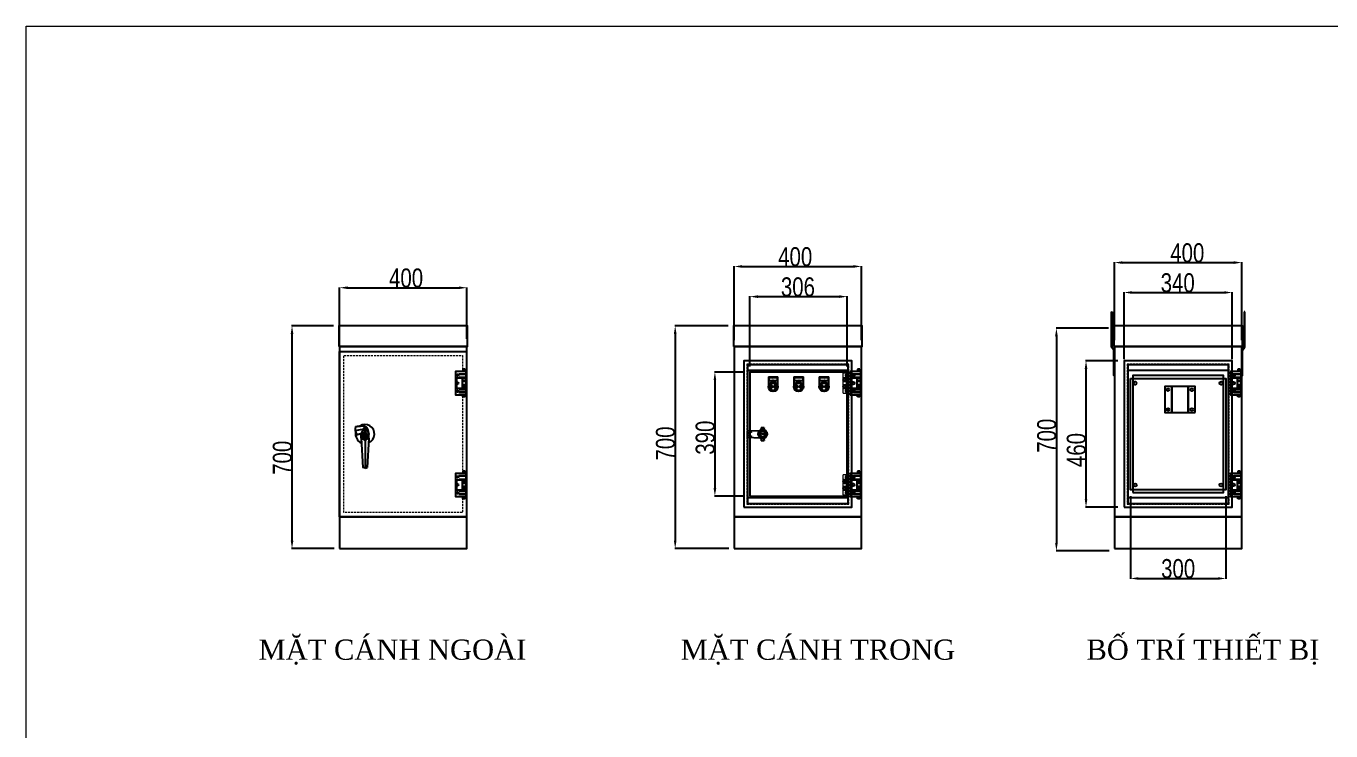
# Model space of a CAD drawing. Header units: inches. Extents: x 21 to 136330, y 8 to 58290.
# Drawn here: x 26800 to 30903, y 7893 to 10108 of the extents above; entities that cross this region are included whole.
import ezdxf
from ezdxf.enums import TextEntityAlignment as Align

# ---------------------------------------------------------------- set-up
doc = ezdxf.new("R2010")
doc.units = ezdxf.units.IN
doc.header["$MEASUREMENT"] = 0
doc.linetypes.add('HIDDEN', pattern=[9.525, 6.35, -3.175])
doc.linetypes.add('HIDDEN2', pattern=[4.7625, 3.175, -1.5875])
for name, color, linetype, lineweight in [('0 TĂNG CỨNG', 7, 'Continuous', 15), ('01', 7, 'HIDDEN2', 13), ('07', 5, 'Continuous', 5), ('@.0.DM. NÉT ĐỨT', 8, 'HIDDEN', 9)]:
    doc.layers.add(name, color=color, linetype=linetype, lineweight=lineweight)
for name, color, linetype in [('1-EMC-ACESS', 4, 'Continuous'), ('@.0.DM. NÉT CHÍNH', 7, 'Continuous'), ('@.DM. THIẾT BỊ', 7, 'Continuous'), ('equipments-cont.', 140, 'Continuous')]:
    doc.layers.add(name, color=color, linetype=linetype)
doc.layers.add('@.DM. KÍCH THƯỚC', color=8, linetype='Continuous', transparency=0.2)
doc.layers.add('@.DM. KÍCH THƯỚC @ 1', color=8, linetype='Continuous', transparency=0.2)
doc.styles.add('ARIAL', font='arial.ttf')
doc.styles.add('Arial-Black', font='')
doc.styles.add('roman', font='roman.shx', dxfattribs={"width": 0.8})
doc.styles.add('Tahoma (Input Text)', font='tahoma.ttf')
doc.styles.get('Arial-Black').set_extended_font_data('Arial Black')
doc.dimstyles.new('Kích thước Duy Mạnh', dxfattribs={"dimtxt": 30, "dimasz": 25, "dimexe": 1.25, "dimexo": 20, "dimtad": 1, "dimdec": 1, "dimtxsty": 'roman', "dimcen": 2.5, "dimclrd": 8, "dimclre": 8, "dimclrt": 2, "dimadec": 0, "dimazin": 0, "dimtfac": 1, "dimtdec": 1, "dimtix": 1, "dimtmove": 0, "dimatfit": 3, "dimfxl": 1, "dimtfillclr": 1, "dimarcsym": 0})

# ---------------------------------------------------------------- blocks, each defined once
blk = doc.blocks.new('KHUNG KT1')
at = {"color": 7}
blk.add_lwpolyline([(0, 0), (7128, 0), (7128, -5040), (0, -5040)], close=True, dxfattribs=at)
at = {"color": 1, "style": 'Tahoma (Input Text)', "flags": 8}
for tag, p in [('#01', (328.9, -4851.1)), ('#03', (1514.7, -4846.3)), ('#05', (2819, -4851.1)), ('#07', (4424, -4851.1)), ('#09', (5172.9, -4851.1)), ('#02', (189.8, -4995.1)), ('#04', (1755.3, -4995.1)), ('#06', (2727.8, -4995.1)), ('#08', (4382.7, -4995.1)), ('#10', (5172.9, -4995.1))]:
    blk.add_attdef(tag, p, '', height=60, dxfattribs=at)
blk.add_attdef('#11', text='', height=60, dxfattribs=at).set_placement((6996, -4961.6), align=Align.CENTER)
at = {"layer": '0 TĂNG CỨNG', "color": 1, "style": 'ARIAL'}
blk.add_attdef('#12', (852.8, -4987.6), '', height=60, dxfattribs=at)
blk = doc.blocks.new('*D1315')
at = {"layer": '@.DM. KÍCH THƯỚC', "color": 8, "lineweight": -2, "transparency": 16777216}
for p, q in [((27785.9, 9102.9), (27785.9, 9287.1)), ((28185.9, 9125.1), (28185.9, 9287.1))]:
    blk.add_line(p, q, dxfattribs=at)
at = {"layer": '@.DM. KÍCH THƯỚC', "lineweight": -2, "transparency": 16777216}
blk.add_line((27810.9, 9285.9), (28160.9, 9285.9), dxfattribs=at)
at = {"layer": '@.DM. KÍCH THƯỚC', "transparency": 16777216}
for points in [[(27810.9, 9290), (27810.9, 9281.7), (27785.9, 9285.9)], [(28160.9, 9290), (28160.9, 9281.7), (28185.9, 9285.9)]]:
    blk.add_solid(points, dxfattribs=at)
at = {"layer": 'Defpoints', "color": 0, "transparency": 16777216}
for p in [(28185.9, 9285.9), (27785.9, 9082.9), (28185.9, 9105.1)]:
    blk.add_point(p, dxfattribs=at)
at = {"layer": '@.DM. KÍCH THƯỚC', "color": 2, "transparency": 16777216, "insert": (27941.5, 9346.5), "char_height": 60, "attachment_point": 1, "style": 'roman'}
blk.add_mtext('400', dxfattribs=at)
blk = doc.blocks.new('*D1316')
at = {"layer": '@.DM. KÍCH THƯỚC', "color": 8, "lineweight": -2, "transparency": 16777216}
for p, q in [((29059.3, 9020.9), (28964.9, 9020.9)), ((29059.3, 8630.9), (28964.9, 8630.9))]:
    blk.add_line(p, q, dxfattribs=at)
at = {"layer": '@.DM. KÍCH THƯỚC', "lineweight": -2, "transparency": 16777216}
blk.add_line((28966.1, 8995.9), (28966.1, 8655.9), dxfattribs=at)
at = {"layer": '@.DM. KÍCH THƯỚC', "transparency": 16777216}
for points in [[(28962, 8995.9), (28970.3, 8995.9), (28966.1, 9020.9)], [(28962, 8655.9), (28970.3, 8655.9), (28966.1, 8630.9)]]:
    blk.add_solid(points, dxfattribs=at)
at = {"layer": 'Defpoints', "color": 0, "transparency": 16777216}
for p in [(29079.3, 9020.9), (28966.1, 8630.9), (29079.3, 8630.9)]:
    blk.add_point(p, dxfattribs=at)
at = {"layer": '@.DM. KÍCH THƯỚC', "color": 2, "transparency": 16777216, "insert": (28905.5, 8761), "char_height": 60, "attachment_point": 1, "rotation": 90, "style": 'roman'}
blk.add_mtext('390', dxfattribs=at)
blk = doc.blocks.new('*D1317')
at = {"layer": '@.DM. KÍCH THƯỚC', "color": 8, "lineweight": -2, "transparency": 16777216}
for p, q in [((29076.3, 9037.9), (29076.3, 9259.2)), ((29382.3, 9037.9), (29382.3, 9259.2))]:
    blk.add_line(p, q, dxfattribs=at)
at = {"layer": '@.DM. KÍCH THƯỚC', "lineweight": -2, "transparency": 16777216}
blk.add_line((29101.3, 9257.9), (29357.3, 9257.9), dxfattribs=at)
at = {"layer": '@.DM. KÍCH THƯỚC', "transparency": 16777216}
for points in [[(29101.3, 9262.1), (29101.3, 9253.7), (29076.3, 9257.9)], [(29357.3, 9262.1), (29357.3, 9253.7), (29382.3, 9257.9)]]:
    blk.add_solid(points, dxfattribs=at)
at = {"layer": 'Defpoints', "color": 0, "transparency": 16777216}
for p in [(29382.3, 9257.9), (29076.3, 9017.9), (29382.3, 9017.9)]:
    blk.add_point(p, dxfattribs=at)
at = {"layer": '@.DM. KÍCH THƯỚC', "color": 2, "transparency": 16777216, "insert": (29173.6, 9318.5), "char_height": 60, "attachment_point": 1, "style": 'roman'}
blk.add_mtext('306', dxfattribs=at)
blk = doc.blocks.new('*D1319')
at = {"layer": '@.DM. KÍCH THƯỚC', "color": 8, "lineweight": -2, "transparency": 16777216}
for p, q in [((30232.8, 9055.8), (30131.9, 9055.8)), ((30232.8, 8596), (30131.9, 8596))]:
    blk.add_line(p, q, dxfattribs=at)
at = {"layer": '@.DM. KÍCH THƯỚC', "lineweight": -2, "transparency": 16777216}
blk.add_line((30133.1, 8621), (30133.1, 9030.8), dxfattribs=at)
at = {"layer": '@.DM. KÍCH THƯỚC', "transparency": 16777216}
for points in [[(30129, 9030.8), (30137.3, 9030.8), (30133.1, 9055.8)], [(30129, 8621), (30137.3, 8621), (30133.1, 8596)]]:
    blk.add_solid(points, dxfattribs=at)
at = {"layer": 'Defpoints', "color": 0, "transparency": 16777216}
for p in [(30133.1, 9055.8), (30252.8, 9055.8), (30252.8, 8596)]:
    blk.add_point(p, dxfattribs=at)
at = {"layer": '@.DM. KÍCH THƯỚC', "color": 2, "transparency": 16777216, "insert": (30072.5, 8722.1), "char_height": 60, "attachment_point": 1, "rotation": 90, "style": 'roman'}
blk.add_mtext('460', dxfattribs=at)
blk = doc.blocks.new('*D1320')
at = {"layer": '@.DM. KÍCH THƯỚC', "color": 8, "lineweight": -2, "transparency": 16777216}
for p, q in [((30252.8, 9060.9), (30252.8, 9272.1)), ((30592.7, 9060.9), (30592.7, 9272.1))]:
    blk.add_line(p, q, dxfattribs=at)
at = {"layer": '@.DM. KÍCH THƯỚC', "lineweight": -2, "transparency": 16777216}
blk.add_line((30277.8, 9270.9), (30567.7, 9270.9), dxfattribs=at)
at = {"layer": '@.DM. KÍCH THƯỚC', "transparency": 16777216}
for points in [[(30277.8, 9275), (30277.8, 9266.7), (30252.8, 9270.9)], [(30567.7, 9275), (30567.7, 9266.7), (30592.7, 9270.9)]]:
    blk.add_solid(points, dxfattribs=at)
at = {"layer": 'Defpoints', "color": 0, "transparency": 16777216}
for p in [(30592.7, 9270.9), (30252.8, 9040.9), (30592.7, 9040.9)]:
    blk.add_point(p, dxfattribs=at)
at = {"layer": '@.DM. KÍCH THƯỚC', "color": 2, "transparency": 16777216, "insert": (30367.9, 9331.5), "char_height": 60, "attachment_point": 1, "style": 'roman'}
blk.add_mtext('340', dxfattribs=at)
blk = doc.blocks.new('*D1321')
at = {"layer": '@.DM. KÍCH THƯỚC', "color": 8, "lineweight": -2, "transparency": 16777216}
for p, q in [((27766.4, 9165.8), (27635.1, 9165.8)), ((27769, 8465.9), (27635.1, 8465.9))]:
    blk.add_line(p, q, dxfattribs=at)
at = {"layer": '@.DM. KÍCH THƯỚC', "lineweight": -2, "transparency": 16777216}
blk.add_line((27636.4, 8490.9), (27636.4, 9140.8), dxfattribs=at)
at = {"layer": '@.DM. KÍCH THƯỚC', "transparency": 16777216}
for points in [[(27632.2, 9140.8), (27640.6, 9140.8), (27636.4, 9165.8)], [(27632.2, 8490.9), (27640.6, 8490.9), (27636.4, 8465.9)]]:
    blk.add_solid(points, dxfattribs=at)
at = {"layer": 'Defpoints', "color": 0, "transparency": 16777216}
for p in [(27636.4, 9165.8), (27786.4, 9165.8), (27789, 8465.9)]:
    blk.add_point(p, dxfattribs=at)
at = {"layer": '@.DM. KÍCH THƯỚC', "color": 2, "transparency": 16777216, "insert": (27575.8, 8697.7), "char_height": 60, "attachment_point": 1, "rotation": 90, "style": 'roman'}
blk.add_mtext('700', dxfattribs=at)
blk = doc.blocks.new('*D1322')
at = {"layer": '@.DM. KÍCH THƯỚC', "color": 8, "lineweight": -2, "transparency": 16777216}
for p, q in [((29007.3, 9165.8), (28840, 9165.8)), ((29009.9, 8465.9), (28840, 8465.9))]:
    blk.add_line(p, q, dxfattribs=at)
at = {"layer": '@.DM. KÍCH THƯỚC', "lineweight": -2, "transparency": 16777216}
blk.add_line((28841.2, 9140.8), (28841.2, 8490.9), dxfattribs=at)
at = {"layer": '@.DM. KÍCH THƯỚC', "transparency": 16777216}
for points in [[(28837.1, 9140.8), (28845.4, 9140.8), (28841.2, 9165.8)], [(28837.1, 8490.9), (28845.4, 8490.9), (28841.2, 8465.9)]]:
    blk.add_solid(points, dxfattribs=at)
at = {"layer": 'Defpoints', "color": 0, "transparency": 16777216}
for p in [(29027.3, 9165.8), (28841.2, 8465.9), (29029.9, 8465.9)]:
    blk.add_point(p, dxfattribs=at)
at = {"layer": '@.DM. KÍCH THƯỚC', "color": 2, "transparency": 16777216, "insert": (28780.6, 8742.6), "char_height": 60, "attachment_point": 1, "rotation": 90, "style": 'roman'}
blk.add_mtext('700', dxfattribs=at)
blk = doc.blocks.new('*D1323')
at = {"layer": '@.DM. KÍCH THƯỚC', "color": 8, "lineweight": -2, "transparency": 16777216}
for p, q in [((29026.8, 9120.8), (29026.8, 9354.1)), ((29426.8, 9120.8), (29426.8, 9354.1))]:
    blk.add_line(p, q, dxfattribs=at)
at = {"layer": '@.DM. KÍCH THƯỚC', "lineweight": -2, "transparency": 16777216}
blk.add_line((29051.8, 9352.8), (29401.8, 9352.8), dxfattribs=at)
at = {"layer": '@.DM. KÍCH THƯỚC', "transparency": 16777216}
for points in [[(29051.8, 9357), (29051.8, 9348.6), (29026.8, 9352.8)], [(29401.8, 9357), (29401.8, 9348.6), (29426.8, 9352.8)]]:
    blk.add_solid(points, dxfattribs=at)
at = {"layer": 'Defpoints', "color": 0, "transparency": 16777216}
for p in [(29426.8, 9352.8), (29026.8, 9100.8), (29426.8, 9100.8)]:
    blk.add_point(p, dxfattribs=at)
at = {"layer": '@.DM. KÍCH THƯỚC', "color": 2, "transparency": 16777216, "insert": (29165.1, 9413.4), "char_height": 60, "attachment_point": 1, "style": 'roman'}
blk.add_mtext('400', dxfattribs=at)
blk = doc.blocks.new('*D1324')
at = {"layer": '@.DM. KÍCH THƯỚC', "color": 8, "lineweight": -2, "transparency": 16777216}
for p, q in [((30203.3, 9158.4), (30038.8, 9158.4)), ((30205.8, 8458.6), (30038.8, 8458.6))]:
    blk.add_line(p, q, dxfattribs=at)
at = {"layer": '@.DM. KÍCH THƯỚC', "lineweight": -2, "transparency": 16777216}
blk.add_line((30040, 9133.4), (30040, 8483.6), dxfattribs=at)
at = {"layer": '@.DM. KÍCH THƯỚC', "transparency": 16777216}
for points in [[(30035.8, 9133.4), (30044.2, 9133.4), (30040, 9158.4)], [(30035.8, 8483.6), (30044.2, 8483.6), (30040, 8458.6)]]:
    blk.add_solid(points, dxfattribs=at)
at = {"layer": 'Defpoints', "color": 0, "transparency": 16777216}
for p in [(30223.3, 9158.4), (30040, 8458.6), (30225.8, 8458.6)]:
    blk.add_point(p, dxfattribs=at)
at = {"layer": '@.DM. KÍCH THƯỚC', "color": 2, "transparency": 16777216, "insert": (29979.4, 8767), "char_height": 60, "attachment_point": 1, "rotation": 90, "style": 'roman'}
blk.add_mtext('700', dxfattribs=at)
blk = doc.blocks.new('*D1325')
at = {"layer": '@.DM. KÍCH THƯỚC', "color": 8, "lineweight": -2, "transparency": 16777216}
for p, q in [((30222.8, 9120.8), (30222.8, 9366.3)), ((30622.8, 9120.8), (30622.8, 9366.3))]:
    blk.add_line(p, q, dxfattribs=at)
at = {"layer": '@.DM. KÍCH THƯỚC', "lineweight": -2, "transparency": 16777216}
blk.add_line((30247.8, 9365), (30597.8, 9365), dxfattribs=at)
at = {"layer": '@.DM. KÍCH THƯỚC', "transparency": 16777216}
for points in [[(30247.8, 9369.2), (30247.8, 9360.8), (30222.8, 9365)], [(30597.8, 9369.2), (30597.8, 9360.8), (30622.8, 9365)]]:
    blk.add_solid(points, dxfattribs=at)
at = {"layer": 'Defpoints', "color": 0, "transparency": 16777216}
for p in [(30622.8, 9365), (30222.8, 9100.8), (30622.8, 9100.8)]:
    blk.add_point(p, dxfattribs=at)
at = {"layer": '@.DM. KÍCH THƯỚC', "color": 2, "transparency": 16777216, "insert": (30398, 9425.6), "char_height": 60, "attachment_point": 1, "style": 'roman'}
blk.add_mtext('400', dxfattribs=at)
blk = doc.blocks.new('knt')
at = {"layer": 'equipments-cont.'}
for p, q in [((89691.2, 37096.4), (89653.3, 37089.7)), ((89671.8, 37066.2), (89677.2, 36974.2)), ((89683.1, 37070.7), (89683.1, 37080.7)), ((89685.6, 37080.7), (89683.1, 37080.7)), ((89685.6, 37070.7), (89683.1, 37070.7)), ((89684.3, 37063.2), (89684.3, 36972.2)), ((89685.6, 37070.7), (89685.6, 37080.7)), ((89696.8, 37066.2), (89691.4, 36974.2)), ((89684.3, 36972.2), (89677.2, 36974.2)), ((89684.3, 36972.2), (89691.4, 36974.2))]:
    blk.add_line(p, q, dxfattribs=at)
for points in [[(89654.1, 37102.6), (89655.8, 37102.9), (89658.2, 37103.2), (89660.5, 37103.5), (89662.8, 37103.8), (89665.1, 37104.1), (89667.4, 37104.3), (89669.5, 37104.4), (89671.4, 37104.5), (89673.2, 37104.6), (89674.8, 37104.6), (89676.2, 37104.6), (89677.5, 37104.5), (89678.6, 37104.4), (89679.7, 37104.3), (89680.7, 37104.2), (89681.6, 37104), (89682.4, 37103.8), (89683.2, 37103.6), (89683.9, 37103.4), (89684.6, 37103.2), (89685.2, 37102.9), (89685.8, 37102.7), (89686.3, 37102.4), (89686.8, 37102.2), (89687.2, 37101.9), (89687.6, 37101.7), (89688, 37101.4), (89688.3, 37101.2), (89688.6, 37100.9), (89688.9, 37100.6), (89689.1, 37100.3), (89689.4, 37100), (89689.6, 37099.7), (89689.8, 37099.4), (89690.1, 37099), (89690.3, 37098.6), (89690.5, 37098.1), (89690.7, 37097.6), (89691, 37097.1), (89691.2, 37096.4)], [(89658.4, 37077.9), (89660.2, 37078.2), (89662.5, 37078.7), (89664.8, 37079.2), (89667.1, 37079.8), (89669.3, 37080.3), (89671.5, 37080.9), (89673.5, 37081.5), (89675.4, 37082), (89677, 37082.6), (89678.5, 37083.1), (89679.9, 37083.6), (89681.1, 37084.1), (89682.1, 37084.6), (89683.1, 37085.1), (89684, 37085.5), (89684.7, 37086), (89685.5, 37086.5), (89686.1, 37086.9), (89686.7, 37087.4), (89687.3, 37087.8), (89687.8, 37088.2), (89688.2, 37088.7), (89688.6, 37089.1), (89689, 37089.5), (89689.3, 37089.9), (89689.6, 37090.2), (89689.9, 37090.6), (89690.1, 37091), (89690.3, 37091.3), (89690.4, 37091.7), (89690.6, 37092), (89690.7, 37092.4), (89690.8, 37092.8), (89690.9, 37093.2), (89691, 37093.6), (89691.1, 37094.1), (89691.1, 37094.6), (89691.2, 37095.1), (89691.2, 37095.7), (89691.2, 37096.4)], [(89696.8, 37066.2), (89696.8, 37068.5), (89696.7, 37070.8), (89696.6, 37073.2), (89696.5, 37075.5), (89696.3, 37077.8), (89696.1, 37080.1), (89695.9, 37082.1), (89695.7, 37084.1), (89695.5, 37085.8), (89695.2, 37087.4), (89694.9, 37088.8), (89694.6, 37090.1), (89694.4, 37091.2), (89694, 37092.2), (89693.7, 37093.2), (89693.4, 37094), (89693.1, 37094.8), (89692.7, 37095.5), (89692.4, 37096.2), (89692.1, 37096.8), (89691.7, 37097.4), (89691.4, 37097.9), (89691, 37098.4), (89690.7, 37098.8), (89690.4, 37099.2), (89690.1, 37099.5), (89689.8, 37099.8), (89689.5, 37100.1), (89689.1, 37100.4), (89688.9, 37100.6)], [(89671.8, 37066.2), (89671.8, 37068.5), (89671.9, 37070.8), (89672, 37073.2), (89672.1, 37075.5), (89672.3, 37077.8), (89672.5, 37080.1), (89672.6, 37081.2)]]:
    blk.add_lwpolyline(points, dxfattribs=at)
blk.add_circle((89684.3, 37075.7), 7.8, dxfattribs=at)
for centre, radius, start, end in [((89680.7, 37094.6), 27.8, 163.2809, 216.7191), ((89684.3, 37079.2), 29.9, 292.9205, 123.0177), ((89684.3, 37079.2), 29.9, 170.1244, 247.0795), ((89684.3, 37091.5), 27.8, 243.2809, 296.7191), ((89684.3, 37091), 27.8, 243.2809, 296.7191), ((89685.1, 37075.7), 2.5, 281.537, 78.463), ((89684.6, 37075.7), 1.5, 311.8103, 48.1897)]:
    blk.add_arc(centre, radius, start, end, dxfattribs=at)
blk = doc.blocks.new('*D1378')
at = {"layer": '@.DM. KÍCH THƯỚC', "color": 8, "lineweight": -2, "transparency": 16777216}
for p, q in [((30272.8, 8630.9), (30272.8, 8370.5)), ((30572.8, 8630.9), (30572.8, 8370.5))]:
    blk.add_line(p, q, dxfattribs=at)
at = {"layer": '@.DM. KÍCH THƯỚC', "lineweight": -2, "transparency": 16777216}
blk.add_line((30297.8, 8371.8), (30547.8, 8371.8), dxfattribs=at)
at = {"layer": '@.DM. KÍCH THƯỚC', "transparency": 16777216}
for points in [[(30297.8, 8375.9), (30297.8, 8367.6), (30272.8, 8371.8)], [(30547.8, 8375.9), (30547.8, 8367.6), (30572.8, 8371.8)]]:
    blk.add_solid(points, dxfattribs=at)
at = {"layer": 'Defpoints', "color": 0, "transparency": 16777216}
for p in [(30272.8, 8650.9), (30572.8, 8650.9), (30572.8, 8371.8)]:
    blk.add_point(p, dxfattribs=at)
at = {"layer": '@.DM. KÍCH THƯỚC', "color": 2, "transparency": 16777216, "insert": (30422.8, 8402.4), "char_height": 60, "attachment_point": 5, "style": 'roman'}
blk.add_mtext('300', dxfattribs=at)
blk = doc.blocks.new('HL011-1-6')
at = {"color": 8}
for p, q in [((11, 56), (11, 54)), ((11, 56), (32, 56)), ((20, 54), (20, 21)), ((20, 47), (32, 47)), ((32, 42.5), (20, 42.5)), ((29.5, 81), (22.5, 81)), ((22.5, 81), (22.5, 78)), ((23.5, 78), (22.5, 78)), ((23.5, 75), (22.5, 75)), ((22.5, 56), (22.5, 54)), ((23.1, 47), (24, 44)), ((23.5, 75), (23.5, 78)), ((24, 44), (28, 44)), ((28.9, 47), (28, 44)), ((29.5, 78), (28.5, 78)), ((28.5, 75), (28.5, 78)), ((28.5, 75), (29.5, 75)), ((29.5, 78), (29.5, 81)), ((29.5, 54), (29.5, 56)), ((11, 21), (11, 19)), ((11, 19), (32, 19)), ((32, 32.5), (20, 32.5)), ((20, 28), (32, 28)), ((22.5, 19), (22.5, 21)), ((23.5, 0), (22.5, 0)), ((23.1, 28), (24, 31)), ((23.5, 0), (23.5, -3)), ((24, 31), (28, 31)), ((28.9, 28), (28, 31)), ((28.5, 0), (28.5, -3)), ((28.5, 0), (29.5, 0)), ((29.5, 21), (29.5, 19)), ((22.5, -6), (22.5, -3)), ((23.5, -3), (22.5, -3)), ((29.5, -6), (22.5, -6)), ((29.5, -3), (28.5, -3)), ((29.5, -3), (29.5, -6))]:
    blk.add_line(p, q, dxfattribs=at)
for points in [[(32, 19), (32, 0), (0, 0), (0, 75), (32, 75), (32, 56)], [(32, 28), (32, 21), (3, 21), (3, 54), (32, 54), (32, 47)], [(32, 42.5), (32, 32.5)]]:
    blk.add_lwpolyline(points, dxfattribs=at)
for points in [[(10, 67), (32, 67), (32, 65), (10, 65)], [(10, 8), (32, 8), (32, 10), (10, 10)]]:
    blk.add_lwpolyline(points, close=True, dxfattribs=at)
for centre in [(5.5, 62.5), (5.5, 37.5), (5.5, 12.5)]:
    blk.add_circle(centre, 3, dxfattribs=at)
blk = doc.blocks.new('MS722')
at = {"layer": '@.DM. THIẾT BỊ', "color": 4}
for p, q in [((-5, 37.8), (-5, 39.5)), ((5, 39.5), (-5, 39.5)), ((-5, 37.8), (-5, 27.2)), ((-5, 27.2), (-5, 25.3)), ((5, 27.2), (-5, 27.2)), ((-5, 14.2), (-5, 12.2)), ((-5, 12.2), (-5, 1.7)), ((-5, 12.2), (5, 12.2)), ((-5, 0), (-5, 1.7)), ((-5, 0), (5, 0)), ((5, 39.5), (5, 37.8)), ((5, 27.2), (5, 37.8)), ((5, 25.3), (5, 27.2)), ((5, 12.2), (5, 14.2)), ((5, 1.7), (5, 12.2)), ((5, 1.7), (5, 0))]:
    blk.add_line(p, q, dxfattribs=at)
for radius, start, end in [(12.5, 113.5782, 246.4218), (7.5, 131.8103, 228.1897), (12.5, 293.5782, 66.4218), (7.5, 311.8103, 48.1897)]:
    blk.add_arc((0, 19.8), radius, start, end, dxfattribs=at)
at = {"layer": '@.DM. THIẾT BỊ', "color": 9}
for start, end in [(121.7569, 238.2431), (301.7569, 58.2431)]:
    blk.add_arc((0, 19.8), 9.5, start, end, dxfattribs=at)
blk = doc.blocks.new('KTRONG')
at = {"layer": '@.DM. THIẾT BỊ', "color": 8}
for p, q in [((-47.5, 10), (-8.9, 11.5)), ((-47.5, -10), (-47.5, 10)), ((-47.5, 1.4), (-34.1, 8.1)), ((-47.5, -1.4), (-34.1, -8.1)), ((-47.5, -10), (-8.9, -11.5))]:
    blk.add_line(p, q, dxfattribs=at)
at = {"layer": '@.DM. THIẾT BỊ', "color": 1, "ltscale": 10}
blk.add_line((0, 2.5), (0, -2.5), dxfattribs=at)
at = {"layer": '@.DM. THIẾT BỊ', "color": 8}
blk.add_lwpolyline([(10.5, 7.5), (10.5, -7.5, -0.414214), (7.5, -10.5), (-7.5, -10.5, -0.414214), (-10.5, -7.5), (-10.5, 7.5, -0.414214), (-7.5, 10.5), (7.5, 10.5, -0.414214)], format="xyb", close=True, dxfattribs=at)
at = {"layer": '@.DM. THIẾT BỊ', "color": 1, "ltscale": 10}
blk.add_lwpolyline([(2.5, 0), (-2.5, 0)], dxfattribs=at)
at = {"layer": '@.DM. THIẾT BỊ', "color": 8}
blk.add_circle((0, 0), 14.5, dxfattribs=at)
blk.add_blockref('MS722', (0, -19.8), dxfattribs=at)
blk = doc.blocks.new('BL012-FRONT')
at = {"layer": '0 TĂNG CỨNG'}
h = blk.add_hatch(dxfattribs=at)
h.set_pattern_fill('ANSI31', color=2, scale=0.5, angle=90, style=0)
h.set_pattern_definition([(135, (-85095.0619, -23179.3125), (-1.122532015, -1.122532015), [])])
edge = h.paths.add_edge_path()
edge.add_line((-0.4, 52.7), (7.2, 52.7))
edge.add_line((7.2, 52.7), (7.2, 58.8))
edge.add_line((7.2, 58.8), (-0.4, 58.8))
edge.add_arc((-0.4, 57.8), 1, 90, 180)
edge.add_line((-1.4, 57.8), (-1.4, 53.7))
edge.add_arc((-0.4, 53.7), 1, 180, 270)
h = blk.add_hatch(dxfattribs=at)
h.set_pattern_fill('ANSI31', color=2, scale=0.5, angle=90, style=0)
h.set_pattern_definition([(135, (-85095.0619, -23227.8125), (-1.122532015, -1.122532015), [])])
edge = h.paths.add_edge_path()
edge.add_line((-0.4, 4.2), (7.2, 4.2))
edge.add_line((7.2, 4.2), (7.2, 10.3))
edge.add_line((7.2, 10.3), (-0.4, 10.3))
edge.add_arc((-0.4, 9.3), 1, 90, 180)
edge.add_line((-1.4, 9.3), (-1.4, 5.2))
edge.add_arc((-0.4, 5.2), 1, 180, 270)
at = {"color": 2, "linetype": 'HIDDEN2'}
blk.add_line((7.2, 4.2), (7.2, 10.3), dxfattribs=at)
at = {"layer": '0 TĂNG CỨNG', "color": 8}
for p, q in [((-4.1, 41.5), (-2.8, 41.5)), ((-3.4, 42.2), (-3.4, 40.8)), ((-4.1, 21.5), (-2.8, 21.5)), ((-3.4, 22.2), (-3.4, 20.8))]:
    blk.add_line(p, q, dxfattribs=at)
at = {"layer": '0 TĂNG CỨNG', "color": 1}
blk.add_lwpolyline([(-9.2, 14.5), (-9.2, 2, 0.414214), (-7.2, 0), (7.2, 0), (7.2, 63), (-7.2, 63, 0.414214), (-9.2, 61), (-9.2, 48.5), (2.8, 48.5), (2.8, 14.5)], format="xyb", close=True, dxfattribs=at)
at = {"layer": '0 TĂNG CỨNG', "color": 22}
blk.add_lwpolyline([(-9.2, 14.8), (0.6, 14.8, 0.414214), (2.6, 16.8), (2.6, 46.2, 0.414214), (0.6, 48.2), (-9.2, 48.2)], format="xyb", close=True, dxfattribs=at)
at = {"layer": '0 TĂNG CỨNG', "color": 2}
for points in [[(-0.4, 52.7), (7.2, 52.7), (7.2, 58.8), (-0.4, 58.8, 0.414214), (-1.4, 57.8), (-1.4, 53.7, 0.414214)], [(-0.4, 4.2), (7.2, 4.2), (7.2, 10.3), (-0.4, 10.3, 0.414214), (-1.4, 9.3), (-1.4, 5.2, 0.414214)]]:
    blk.add_lwpolyline(points, format="xyb", close=True, dxfattribs=at)
at = {"layer": '0 TĂNG CỨNG', "color": 61}
for centre in [(-3.4, 41.5), (-3.4, 21.5)]:
    blk.add_circle(centre, 4, dxfattribs=at)
at = {"layer": '0 TĂNG CỨNG', "color": 8}
for centre in [(-3.4, 41.5), (-3.4, 21.5)]:
    blk.add_circle(centre, 3.2, dxfattribs=at)
blk = doc.blocks.new('Den XANH')
h = blk.add_hatch(color=5)
h.paths.add_polyline_path([(15, 15), (22.8, 7.2, 0.198912), (26, 15, 0.198912), (22.8, 22.8)])
h.paths.add_polyline_path([(15, 15), (7.2, 22.8, 0.198912), (4, 15, 0.198912), (7.2, 7.2)])
at = {"color": 7}
for p, q in [((0, 46), (30, 46)), ((0, 46), (0, 15)), ((30, 15), (30, 46))]:
    blk.add_line(p, q, dxfattribs=at)
blk.add_lwpolyline([(2, 44), (28, 44), (28, 34), (2, 34)], close=True, dxfattribs=at)
blk.add_circle((15, 15), 15, dxfattribs=at)
at = {"layer": '07', "color": 5, "linetype": 'Continuous', "lineweight": 5, "ltscale": 3}
for p, q in [((22.8, 22.8), (7.2, 7.2)), ((7.2, 22.8), (22.8, 7.2))]:
    blk.add_line(p, q, dxfattribs=at)
blk.add_circle((15, 15), 11, dxfattribs=at)
at = {"layer": '01', "color": 2, "linetype": 'Continuous', "lineweight": 5, "style": 'Arial-Black'}
blk.add_attdef('T-SP', text='', height=2.4, dxfattribs=at).set_placement((15.2, 37), align=Align.CENTER)
blk = doc.blocks.new('Den DO')
h = blk.add_hatch(color=1)
h.paths.add_polyline_path([(7.2, 7.2), (15, 15), (7.2, 22.8, 0.198912), (4, 15, 0.198912)])
h.paths.add_polyline_path([(15, 15), (22.8, 7.2, 0.198912), (26, 15, 0.198912), (22.8, 22.8)])
at = {"color": 7}
for p, q in [((0, 46), (30, 46)), ((0, 46), (0, 15)), ((30, 15), (30, 46))]:
    blk.add_line(p, q, dxfattribs=at)
blk.add_lwpolyline([(2, 44), (28, 44), (28, 34), (2, 34)], close=True, dxfattribs=at)
blk.add_circle((15, 15), 15, dxfattribs=at)
at = {"layer": '07', "color": 1, "linetype": 'Continuous', "lineweight": 5, "ltscale": 3}
for p, q in [((22.8, 22.8), (7.2, 7.2)), ((7.2, 22.8), (22.8, 7.2))]:
    blk.add_line(p, q, dxfattribs=at)
blk.add_circle((15, 15), 11, dxfattribs=at)
at = {"layer": '01', "color": 2, "linetype": 'Continuous', "lineweight": 5, "style": 'Arial-Black'}
blk.add_attdef('T-SP', text='', height=2.4, dxfattribs=at).set_placement((15, 38.8), align=Align.CENTER)
blk = doc.blocks.new('Den VANG')
h = blk.add_hatch(color=2)
h.paths.add_polyline_path([(22.8, 7.2, 0.198912), (26, 15, 0.198912), (22.8, 22.8), (15, 15)])
h.paths.add_polyline_path([(7.2, 7.2), (15, 15), (7.2, 22.8, 0.198912), (4, 15, 0.198912)])
at = {"color": 7}
for p, q in [((0, 46), (30, 46)), ((0, 46), (0, 15)), ((30, 15), (30, 46))]:
    blk.add_line(p, q, dxfattribs=at)
blk.add_lwpolyline([(2, 44), (28, 44), (28, 34), (2, 34)], close=True, dxfattribs=at)
blk.add_circle((15, 15), 15, dxfattribs=at)
at = {"layer": '07', "color": 2, "linetype": 'Continuous', "lineweight": 5, "ltscale": 3}
for p, q in [((22.8, 22.8), (7.2, 7.2)), ((7.2, 22.8), (22.8, 7.2))]:
    blk.add_line(p, q, dxfattribs=at)
blk.add_circle((15, 15), 11, dxfattribs=at)
at = {"layer": '01', "color": 2, "linetype": 'Continuous', "lineweight": 5, "style": 'Arial-Black'}
blk.add_attdef('T-SP', text='', height=2.4, dxfattribs=at).set_placement((15.2, 37), align=Align.CENTER)
blk = doc.blocks.new('*U61')
at = {"color": 7}
ref = blk.add_blockref('Den DO', (-95, -46), dxfattribs=at)
ref.add_attrib('T-SP', 'R', dxfattribs={"layer": '01', "color": 2, "linetype": 'Continuous', "lineweight": 5, "height": 4, "style": 'ARIAL'}).set_placement((-79.8, -8.8), align=Align.CENTER)
ref = blk.add_blockref('Den VANG', (-15, -46), dxfattribs=at)
ref.add_attrib('T-SP', 'S', dxfattribs={"layer": '01', "color": 2, "linetype": 'Continuous', "lineweight": 5, "height": 4, "style": 'ARIAL'}).set_placement((0.2, -8.6), align=Align.CENTER)
ref = blk.add_blockref('Den XANH', (65, -46), dxfattribs=at)
ref.add_attrib('T-SP', 'T', dxfattribs={"layer": '01', "color": 2, "linetype": 'Continuous', "lineweight": 5, "height": 4, "style": 'ARIAL'}).set_placement((80.2, -8.7), align=Align.CENTER)
blk = doc.blocks.new('Tai cau - 1')
h = blk.add_hatch(color=8)
h.paths.add_polyline_path([(-7.5, 200), (-10, 200), (-10, 182.5), (-7.5, 182.5)])
h.paths.add_polyline_path([(-7.5, 157.5), (-10, 157.5), (-10, 89.6), (-2.5, 79.6), (-2.5, 0), (0, 0), (0, 80), (-7.5, 90.4)])
at = {"color": 8}
for p, q in [((-10, 200), (-7.5, 200)), ((-10, 89.6), (-10, 200)), ((-7.5, 200), (-7.5, 90.4)), ((-2.5, 79.6), (-10, 89.6))]:
    blk.add_line(p, q, dxfattribs=at)
at = {"color": 2}
blk.add_lwpolyline([(-10, 182.5), (-7.5, 182.5), (-7.5, 157.5), (-10, 157.5)], close=True, dxfattribs=at)
at = {"color": 8}
blk.add_lwpolyline([(-7.5, 90.4), (0, 80), (0, 0), (-2.5, 0), (-2.5, 79.6)], dxfattribs=at)
blk = doc.blocks.new('*U204')
blk.add_circle((-11.5, 10), 1.5)
at = {"layer": '@.0.DM. NÉT CHÍNH'}
for p, q in [((-3, 82), (-21.5, 82)), ((-21.5, 82), (-21.5, 0)), ((-3, 82), (0, 82)), ((0, 0), (0, 82)), ((1.5, 82), (0, 82)), ((50.3, 82), (1.5, 82)), ((50.3, 82), (51.8, 82)), ((51.8, 82), (51.8, 0)), ((51.8, 82), (54.8, 82)), ((73.3, 82), (54.8, 82)), ((73.3, 0), (73.3, 82)), ((-21.5, 0), (-3, 0)), ((1.5, 0), (50.3, 0)), ((50.3, 0), (51.8, 0)), ((54.8, 0), (51.8, 0)), ((54.8, 0), (73.3, 0))]:
    blk.add_line(p, q, dxfattribs=at)
at = {"layer": '@.0.DM. NÉT CHÍNH', "color": 8}
for p, q in [((0, 82), (0, 0)), ((51.8, 0), (51.8, 82))]:
    blk.add_line(p, q, dxfattribs=at)
at = {"layer": '@.0.DM. NÉT CHÍNH'}
for points in [[(73.3, 0), (73.3, 82), (-21.5, 82), (-21.5, 0)], [(51.8, 0), (51.8, 82), (0, 82), (0, 0)]]:
    blk.add_lwpolyline(points, close=True, dxfattribs=at)
for centre in [(-11.5, 72), (63.3, 72), (-11.5, 10), (63.3, 10)]:
    blk.add_circle(centre, 4, dxfattribs=at)

msp = doc.modelspace()

# ---------------------------------------------------------------- linework, layer by layer
for centre in [(29149.3387, 8974.5537), (29229.3387, 8974.5537), (29309.3387, 8974.5537)]:
    msp.add_circle(centre, 11.5)
at = {"layer": '@.0.DM. NÉT CHÍNH'}
for p, q in [((29105.8387, 8818.3795), (29105.8387, 8833.3795)), ((29108.8387, 8836.3795), (29123.8387, 8836.3795)), ((29126.8387, 8833.3795), (29126.8387, 8818.3795)), ((29123.8387, 8815.3795), (29108.8387, 8815.3795))]:
    msp.add_line(p, q, dxfattribs=at)
for points in [[(27783.3997, 9100.8479), (28188.3997, 9100.8479), (28188.3997, 9165.7881), (27783.3997, 9165.7881)], [(29024.3387, 9100.8479), (29429.3387, 9100.8479), (29429.3387, 9165.7881), (29024.3387, 9165.7881)], [(30220.25, 9100.8479), (30625.25, 9100.8479), (30625.25, 9165.7881), (30220.25, 9165.7881)], [(27785.8997, 8565.9112), (28185.8997, 8565.9112), (28185.8997, 9100.8479), (27785.8997, 9100.8479)], [(28184.8997, 8565.9112), (27785.8997, 8565.9112), (27785.8997, 9085.9112), (28184.8997, 9085.9112)], [(29026.8387, 8565.9112), (29426.8387, 8565.9112), (29426.8387, 9100.8479), (29026.8387, 9100.8479)], [(30222.75, 8565.9112), (30622.75, 8565.9112), (30622.75, 9100.8479), (30222.75, 9100.8479)], [(29056.8387, 8595.9112), (29396.8387, 8595.9112), (29396.8387, 9055.8479), (29056.8387, 9055.8479)], [(29068.8387, 8607.9112), (29384.8387, 8607.9112), (29384.8387, 9043.8479), (29068.8387, 9043.8479)], [(30252.75, 8595.9112), (30592.75, 8595.9112), (30592.75, 9055.8479), (30252.75, 9055.8479)], [(30264.75, 8607.9112), (30580.75, 8607.9112), (30580.75, 9043.8479), (30264.75, 9043.8479)], [(29068.8387, 8626.4112), (29384.8387, 8626.4112), (29384.8387, 9025.4112), (29068.8387, 9025.4112)], [(30264.75, 8626.4112), (30580.75, 8626.4112), (30580.75, 9025.4112), (30264.75, 9025.4112)], [(30280.25, 8641.9112), (30565.25, 8641.9112), (30565.25, 9009.9112), (30280.25, 9009.9112)], [(27785.8997, 8465.9112), (28185.8997, 8465.9112), (28185.8997, 8565.9112), (27785.8997, 8565.9112)], [(29026.8387, 8465.9112), (29426.8387, 8465.9112), (29426.8387, 8565.9112), (29026.8387, 8565.9112)], [(30222.75, 8465.9112), (30622.75, 8465.9112), (30622.75, 8565.9112), (30222.75, 8565.9112)]]:
    msp.add_lwpolyline(points, close=True, dxfattribs=at)
at = {"layer": '@.0.DM. NÉT CHÍNH', "color": 6}
for points in [[(29076.3387, 8630.9112), (29382.3387, 8630.9112), (29382.3387, 9020.9112), (29076.3387, 9020.9112)], [(30272.75, 9000.9112), (30572.75, 9000.9112), (30572.75, 8650.9112), (30272.75, 8650.9112)]]:
    msp.add_lwpolyline(points, close=True, dxfattribs=at)
at = {"layer": '@.0.DM. NÉT CHÍNH'}
for points in [[(29372.8387, 8991.9112), (29375.8387, 8991.9112, 1), (29375.8387, 8999.9112), (29372.8387, 8999.9112, 1)], [(29372.8387, 8971.9112), (29375.8387, 8971.9112, 1), (29375.8387, 8979.9112), (29372.8387, 8979.9112, 1)], [(29372.8387, 8671.9112), (29375.8387, 8671.9112, 1), (29375.8387, 8679.9112), (29372.8387, 8679.9112, 1)], [(29372.8387, 8651.9112), (29375.8387, 8651.9112, 1), (29375.8387, 8659.9112), (29372.8387, 8659.9112, 1)]]:
    msp.add_lwpolyline(points, format="xyb", close=True, dxfattribs=at)
for points in [[(29396.8387, 9014.9112), (29401.3387, 9014.9112, -1), (29401.3387, 9006.9112), (29396.8387, 9006.9112)], [(29396.8387, 8989.9112), (29401.3387, 8989.9112, -1), (29401.3387, 8981.9112), (29396.8387, 8981.9112)], [(30592.75, 9014.9112), (30597.25, 9014.9112, -1), (30597.25, 9006.9112), (30592.75, 9006.9112)], [(30592.75, 8989.9112), (30597.25, 8989.9112, -1), (30597.25, 8981.9112), (30592.75, 8981.9112)], [(29396.8387, 8964.9112), (29401.3387, 8964.9112, -1), (29401.3387, 8956.9112), (29396.8387, 8956.9112)], [(30592.75, 8964.9112), (30597.25, 8964.9112, -1), (30597.25, 8956.9112), (30592.75, 8956.9112)], [(29396.8387, 8694.9112), (29401.3387, 8694.9112, -1), (29401.3387, 8686.9112), (29396.8387, 8686.9112)], [(29396.8387, 8669.9112), (29401.3387, 8669.9112, -1), (29401.3387, 8661.9112), (29396.8387, 8661.9112)], [(30592.75, 8694.9112), (30597.25, 8694.9112, -1), (30597.25, 8686.9112), (30592.75, 8686.9112)], [(30592.75, 8669.9112), (30597.25, 8669.9112, -1), (30597.25, 8661.9112), (30592.75, 8661.9112)], [(29396.8387, 8644.9112), (29401.3387, 8644.9112, -1), (29401.3387, 8636.9112), (29396.8387, 8636.9112)], [(30592.75, 8644.9112), (30597.25, 8644.9112, -1), (30597.25, 8636.9112), (30592.75, 8636.9112)]]:
    msp.add_lwpolyline(points, format="xyb", dxfattribs=at)
for centre, radius in [((30287.75, 8985.9112), 5), ((30557.75, 8985.9112), 5), ((27865.8997, 8825.9112), 12), ((27865.8997, 8825.9112), 12), ((27865.8997, 8842.9112), 3), ((27865.8997, 8842.9112), 3), ((27865.8997, 8808.9112), 3), ((27865.8997, 8808.9112), 3), ((30287.75, 8665.9112), 5), ((30557.75, 8665.9112), 5)]:
    msp.add_circle(centre, radius, dxfattribs=at)
for centre, start, end in [((29108.8387, 8833.3795), 90, 180), ((29123.8387, 8833.3795), 0, 90), ((29108.8387, 8818.3795), 180, 270), ((29123.8387, 8818.3795), 270, 0)]:
    msp.add_arc(centre, 3, start, end, dxfattribs=at)
at = {"layer": '@.0.DM. NÉT ĐỨT'}
for points in [[(28184.8997, 9025.9112), (28184.8997, 8945.9112), (28171.8997, 8945.9112), (28171.8997, 8705.9112), (28184.8997, 8705.9112), (28184.8997, 8705.9112), (28171.8997, 8705.9112), (28171.8997, 8705.9112), (28184.8997, 8705.9112), (28184.8997, 8625.9112), (28171.8997, 8625.9112), (28171.8997, 8578.9112), (27798.8997, 8578.9112), (27798.8997, 9072.9112), (28171.8997, 9072.9112), (28171.8997, 9025.9112)], [(29066.8387, 8605.9112), (29386.8387, 8605.9112), (29386.8387, 9045.8479), (29066.8387, 9045.8479)], [(30262.75, 8605.9112), (30582.75, 8605.9112), (30582.75, 9045.8479), (30262.75, 9045.8479)]]:
    msp.add_lwpolyline(points, close=True, dxfattribs=at)

# ---------------------------------------------------------------- block references
at = {"color": 7}
for name, p in [('Tai cau - 1', (30222.75, 9009.6195)), ('HL011-1-6', (28151.3997, 8948.4112)), ('HL011-1-6', (29392.3387, 8948.4112)), ('HL011-1-6', (30588.25, 8948.4112)), ('HL011-1-6', (28151.3997, 8628.4112)), ('HL011-1-6', (29392.3387, 8628.4112)), ('HL011-1-6', (30588.25, 8628.4112))]:
    msp.add_blockref(name, p, dxfattribs=at)
at = {"color": 7, "xscale": -1}
msp.add_blockref('Tai cau - 1', (30622.75, 9009.6195), dxfattribs=at)
for name, p in [('*U61', (29229.3387, 9005.5537)), ('knt', (-61818.4024, -28253.2624)), ('KTRONG', (29116.3387, 8825.8795))]:
    msp.add_blockref(name, p)
at = {"color": 2}
for p in [(29377.5887, 8954.4112), (29377.5887, 8634.4112)]:
    msp.add_blockref('BL012-FRONT', p, dxfattribs=at)
at = {"layer": '0 TĂNG CỨNG', "color": 1, "xscale": 0.8792977987369557, "yscale": 0.8792977987369557, "zscale": 0.8792977987369557}
msp.add_blockref('KHUNG KT1', (26800.1213, 10108.4299), dxfattribs=at)
at = {"layer": '@.0.DM. NÉT CHÍNH'}
msp.add_blockref('*U204', (30402.5256, 8893.1807), dxfattribs=at)

# ---------------------------------------------------------------- texts
at = {"layer": '1-EMC-ACESS', "color": 1, "linetype": 'ByBlock', "lineweight": -2, "char_height": 63.504, "width": 972.626469, "attachment_point": 2, "style": 'ARIAL'}
for s, insert in [('{\\fTimes New Roman|b0|i0|c0|p18;\\C7;MẶT CÁNH NGOÀI}', (27952.1502, 8179.7961)), ('{\\fTimes New Roman|b0|i0|c0|p18;\\C7;MẶT CÁNH TRONG}', (29290.2259, 8179.7961)), ('{\\fTimes New Roman|b0|i0|c0|p18;\\C7;BỐ TRÍ THIẾT BỊ}', (30500.8003, 8179.7961))]:
    msp.add_mtext(s, dxfattribs=dict(at, insert=insert))

# ---------------------------------------------------------------- dimensions: what is measured, and where the dimension line sits
at = {"layer": '@.DM. KÍCH THƯỚC @ 1', "color": 0}
for base, p1, p2, picture, middle in [((29426.8387, 9352.8105), (29026.8387, 9100.8479), (29426.8387, 9100.8479), '*D1323', (29226.8387, 9352.8105)), ((30622.75, 9365.0146), (30222.75, 9100.8479), (30622.75, 9100.8479), '*D1325', (30459.7109, 9365.0146)), ((29382.3387, 9257.9112), (29076.3387, 9017.9112), (29382.3387, 9017.9112), '*D1317', (29234.183, 9257.9112))]:
    dim = msp.add_linear_dim(base=base, p1=p1, p2=p2, dimstyle='Kích thước Duy Mạnh', override={"dimscale": 1, "dimtxt": 60, "dimdec": 0, "dimclrd": 256, "dimtdec": 0, "dimtix": 1, "dimtofl": 0, "dimtmove": 0, "dimatfit": 1}, dxfattribs=at)
    dim.commit()
    dim.dimension.update_dxf_attribs({"geometry": picture, "text_midpoint": middle, "dimtype": 128})
for base, p1, p2, angle, picture, middle in [((28185.8997, 9285.8502), (27785.8997, 9082.9112), (28185.8997, 9105.121), 180, '*D1315', (28003.2417, 9285.8502)), ((30592.6793, 9270.8747), (30252.8207, 9040.9112), (30592.6793, 9040.9112), 180, '*D1320', (30429.6402, 9270.8747)), ((27636.3997, 9165.7881), (27788.9705, 8465.9112), (27786.3997, 9165.7881), 90, '*D1321', (27636.3997, 8759.3755)), ((28841.2478, 8465.9112), (29027.3387, 9165.7881), (29029.9094, 8465.9112), 270, '*D1322', (28841.2478, 8804.2865)), ((30040.0106, 8458.5691), (30223.25, 9158.446), (30225.8207, 8458.5691), 270, '*D1324', (30040.0106, 8828.7006)), ((30133.1332, 9055.8479), (30252.75, 8595.9819), (30252.75, 9055.8479), 90, '*D1319', (30133.1332, 8783.8265)), ((28966.122, 8630.9112), (29079.3387, 9020.9112), (29079.3387, 8630.9112), 270, '*D1316', (28966.122, 8822.7472))]:
    dim = msp.add_linear_dim(base=base, p1=p1, p2=p2, angle=angle, dimstyle='Kích thước Duy Mạnh', override={"dimscale": 1, "dimtxt": 60, "dimdec": 0, "dimclrd": 256, "dimtdec": 0, "dimtix": 1, "dimtofl": 0, "dimtmove": 0, "dimatfit": 1}, dxfattribs=at)
    dim.commit()
    dim.dimension.update_dxf_attribs({"geometry": picture, "text_midpoint": middle, "dimtype": 128})
dim = msp.add_linear_dim(base=(30572.75, 8371.7512), p1=(30272.75, 8650.9112), p2=(30572.75, 8650.9112), dimstyle='Kích thước Duy Mạnh', override={"dimscale": 1, "dimtxt": 60, "dimdec": 0, "dimclrd": 256, "dimtdec": 0, "dimtix": 1, "dimtofl": 0, "dimtmove": 0, "dimatfit": 1}, dxfattribs=at)
dim.commit()
dim.dimension.update_dxf_attribs({"geometry": '*D1378', "text_midpoint": (30422.75, 8402.3762)})

doc.saveas('drawing.dxf')
